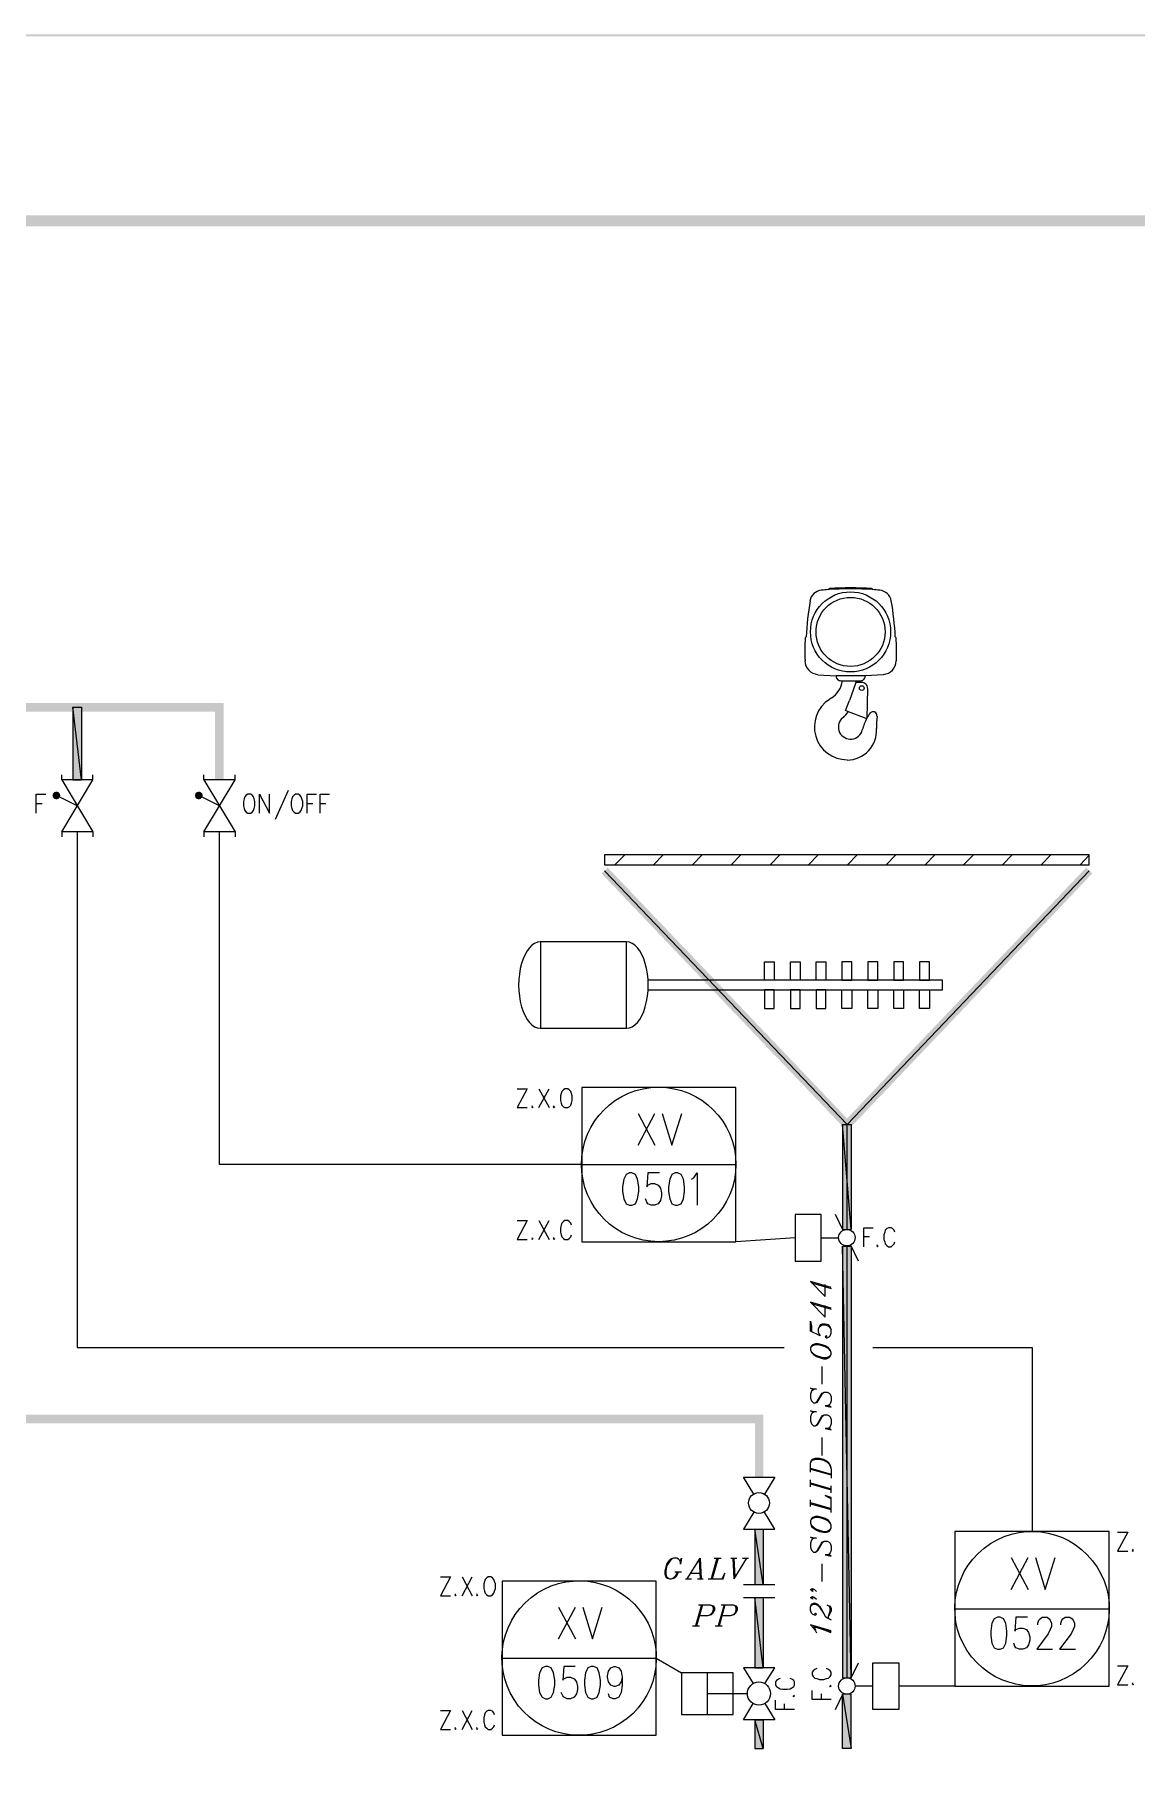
# Model space of a CAD drawing. Header units: inches. Extents: x 1 to 908, y 1 to 642.
# Drawn here: x 269.2 to 396.9, y 442.5 to 642.1 of the extents above; entities that cross this region are included whole.
import ezdxf

# ---------------------------------------------------------------- set-up
doc = ezdxf.new("R2010")
doc.units = ezdxf.units.IN
doc.header["$MEASUREMENT"] = 0
doc.layers.add('PDF_Geometry', color=7, linetype='Continuous')
doc.layers.add('PDF_Solid Fills', color=30, linetype='Continuous')

msp = doc.modelspace()

# ---------------------------------------------------------------- hatches: boundary and pattern name
at = {"layer": 'PDF_Solid Fills', "transparency": 33554559}
h = msp.add_hatch(color=7, dxfattribs=at)
h.paths.add_polyline_path([(0.77, 642.15), (0.96, 641.95), (908.12, 642.15)])
h.paths.add_polyline_path([(0.96, 641.95), (908.12, 642.15), (908.12, 641.95)])
h = msp.add_hatch(color=7, dxfattribs=at)
h.paths.add_polyline_path([(886.53, 21.48), (886.53, 22.77), (21.7, 21.48)])
h.paths.add_polyline_path([(886.53, 22.77), (21.7, 21.48), (23, 22.77)])
h.paths.add_polyline_path([(21.7, 21.48), (23, 22.77), (21.7, 621.21)])
h.paths.add_polyline_path([(23, 22.77), (21.7, 621.21), (23, 619.92)])
h.paths.add_polyline_path([(21.7, 621.21), (23, 619.92), (887.18, 621.21)])
h.paths.add_polyline_path([(23, 619.92), (887.18, 621.21), (885.89, 619.92)])
h.paths.add_polyline_path([(887.18, 621.21), (885.89, 619.92), (887.18, 22.12)])
h.paths.add_polyline_path([(885.89, 619.92), (887.18, 22.12), (885.89, 22.12)])
h = msp.add_hatch(color=4, dxfattribs=at)
h.paths.add_polyline_path([(258.23, 564.71), (258.23, 563.71), (291.17, 564.71)])
h.paths.add_polyline_path([(258.23, 563.71), (291.17, 564.71), (290.16, 563.71)])
h.paths.add_polyline_path([(291.17, 564.71), (290.16, 563.71), (291.17, 555.81)])
h.paths.add_polyline_path([(290.16, 563.71), (291.17, 555.81), (290.16, 555.81)])
h = msp.add_hatch(color=4, dxfattribs=at)
h.paths.add_polyline_path([(273.69, 555.81), (274.7, 555.81), (273.69, 564.23)])
h.paths.add_polyline_path([(274.7, 555.81), (273.69, 564.23), (274.7, 564.23)])
h = msp.add_hatch(color=7, dxfattribs=at)
h.paths.add_polyline_path([(271.78, 554.45), (271.56, 554.39), (271.78, 554)])
h.paths.add_polyline_path([(271.56, 554.39), (271.78, 554), (271.4, 554.23)])
h.paths.add_polyline_path([(271.78, 554), (271.4, 554.23), (271.33, 554)])
h = msp.add_hatch(color=7, dxfattribs=at)
h.paths.add_polyline_path([(271.33, 554), (271.4, 553.77), (271.78, 554)])
h.paths.add_polyline_path([(271.4, 553.77), (271.78, 554), (271.56, 553.61)])
h.paths.add_polyline_path([(271.78, 554), (271.56, 553.61), (271.78, 553.55)])
h = msp.add_hatch(color=7, dxfattribs=at)
h.paths.add_polyline_path([(272.24, 554), (272.17, 554.23), (271.78, 554)])
h.paths.add_polyline_path([(272.17, 554.23), (271.78, 554), (272.01, 554.39)])
h.paths.add_polyline_path([(271.78, 554), (272.01, 554.39), (271.78, 554.45)])
h = msp.add_hatch(color=7, dxfattribs=at)
h.paths.add_polyline_path([(271.78, 553.55), (272.01, 553.61), (271.78, 554)])
h.paths.add_polyline_path([(272.01, 553.61), (271.78, 554), (272.17, 553.77)])
h.paths.add_polyline_path([(271.78, 554), (272.17, 553.77), (272.24, 554)])
h = msp.add_hatch(color=7, dxfattribs=at)
h.paths.add_polyline_path([(288.29, 554.45), (288.06, 554.39), (288.29, 554)])
h.paths.add_polyline_path([(288.06, 554.39), (288.29, 554), (287.9, 554.23)])
h.paths.add_polyline_path([(288.29, 554), (287.9, 554.23), (287.83, 554)])
h = msp.add_hatch(color=7, dxfattribs=at)
h.paths.add_polyline_path([(287.83, 554), (287.9, 553.77), (288.29, 554)])
h.paths.add_polyline_path([(287.9, 553.77), (288.29, 554), (288.06, 553.61)])
h.paths.add_polyline_path([(288.29, 554), (288.06, 553.61), (288.29, 553.55)])
h = msp.add_hatch(color=7, dxfattribs=at)
h.paths.add_polyline_path([(288.74, 554), (288.68, 554.23), (288.29, 554)])
h.paths.add_polyline_path([(288.68, 554.23), (288.29, 554), (288.51, 554.39)])
h.paths.add_polyline_path([(288.29, 554), (288.51, 554.39), (288.29, 554.45)])
h = msp.add_hatch(color=7, dxfattribs=at)
h.paths.add_polyline_path([(288.29, 553.55), (288.51, 553.61), (288.29, 554)])
h.paths.add_polyline_path([(288.51, 553.61), (288.29, 554), (288.68, 553.77)])
h.paths.add_polyline_path([(288.29, 554), (288.68, 553.77), (288.74, 554)])
h = msp.add_hatch(color=256, dxfattribs=at)
h.paths.add_polyline_path([(391.81, 544.97), (391.1, 545.65), (363.4, 515.13)])
h.paths.add_polyline_path([(391.1, 545.65), (363.4, 515.13), (363.4, 516.59)])
h.paths.add_polyline_path([(363.4, 515.13), (363.4, 516.59), (334.95, 544.97)])
h.paths.add_polyline_path([(363.4, 516.59), (334.95, 544.97), (335.66, 545.65)])
h = msp.add_hatch(color=256, dxfattribs=at)
h.paths.add_polyline_path([(362.88, 503.74), (363.88, 503.74), (362.88, 515.88)])
h.paths.add_polyline_path([(363.88, 503.74), (362.88, 515.88), (363.88, 515.88)])
h = msp.add_hatch(color=256, dxfattribs=at)
h.paths.add_polyline_path([(362.88, 451.81), (363.88, 451.81), (362.88, 501.8)])
h.paths.add_polyline_path([(363.88, 451.81), (362.88, 501.8), (363.88, 501.8)])
h = msp.add_hatch(color=40, dxfattribs=at)
h.paths.add_polyline_path([(352.72, 475.04), (353.69, 475.04), (352.72, 481.29)])
h.paths.add_polyline_path([(353.69, 475.04), (352.72, 481.29), (353.69, 482.29)])
h.paths.add_polyline_path([(352.72, 481.29), (353.69, 482.29), (85.68, 481.29)])
h.paths.add_polyline_path([(353.69, 482.29), (85.68, 481.29), (85.68, 482.29)])
h = msp.add_hatch(color=40, dxfattribs=at)
h.paths.add_polyline_path([(352.72, 462.61), (353.69, 462.61), (352.72, 469.02)])
h.paths.add_polyline_path([(353.69, 462.61), (352.72, 469.02), (353.69, 469.02)])
h = msp.add_hatch(color=40, dxfattribs=at)
h.paths.add_polyline_path([(352.72, 452.97), (353.69, 452.97), (352.72, 461.12)])
h.paths.add_polyline_path([(353.69, 452.97), (352.72, 461.12), (353.69, 461.12)])
h = msp.add_hatch(color=256, dxfattribs=at)
h.paths.add_polyline_path([(363.88, 449.9), (362.88, 449.9), (363.88, 443.62)])
h.paths.add_polyline_path([(362.88, 449.9), (363.88, 443.62), (362.88, 443.62)])
h = msp.add_hatch(color=40, dxfattribs=at)
h.paths.add_polyline_path([(352.72, 443.62), (353.69, 443.62), (352.72, 446.95)])
h.paths.add_polyline_path([(353.69, 443.62), (352.72, 446.95), (353.69, 446.95)])

# ---------------------------------------------------------------- linework, layer by layer
at = {"layer": 'PDF_Geometry', "color": 4, "lineweight": 25}
for points in [[(361.23, 577.82), (361.29, 577.88)], [(366.41, 577.82), (366.34, 577.88)], [(358.64, 572.38), (358.54, 572.25)], [(368.99, 572.38), (369.09, 572.25)], [(360.03, 567.98), (362.13, 567.85)], [(367.6, 567.98), (365.53, 567.85), (362.13, 567.85), (362.13, 567.82)], [(362.68, 567.27), (364.98, 567.27)], [(364.72, 567.23), (364.72, 567.27)], [(365.53, 567.82), (365.53, 567.85)], [(364.37, 566.98), (363.69, 565)], [(364.37, 567.07), (364.37, 566.98)], [(365.11, 567.07), (364.37, 567.07)], [(365.76, 566.39), (365.69, 562.93)], [(365.6, 562.93), (363.56, 563.71), (363.23, 563.84), (363.69, 565)], [(365.6, 562.93), (365.69, 562.93)], [(365.69, 562.93), (365.69, 562.93), (365.69, 562.93)], [(274.18, 549.79), (274.18, 542.54), (274.18, 540.96), (274.18, 535.39), (274.18, 529.86), (274.18, 528.24), (274.18, 522.71), (274.18, 517.14), (274.18, 515.56), (274.18, 509.99), (274.18, 504.46), (274.18, 502.87), (274.18, 497.3), (274.18, 490.06), (279.84, 490.06), (281.43, 490.06), (286.96, 490.06), (292.53, 490.06), (294.11, 490.06), (299.68, 490.06), (305.21, 490.06), (306.8, 490.06), (312.36, 490.06), (317.93, 490.06), (319.52, 490.06), (325.08, 490.06), (330.62, 490.06), (332.2, 490.06), (337.77, 490.06), (343.33, 490.06), (344.92, 490.06), (350.48, 490.06), (356.12, 490.06)], [(332.65, 511.25), (327.93, 511.25), (326.34, 511.25), (320.78, 511.25), (315.24, 511.25), (313.66, 511.25), (308.09, 511.25), (302.53, 511.25), (300.94, 511.25), (295.37, 511.25), (290.68, 511.25), (290.68, 514.26), (290.68, 515.85), (290.68, 521.38), (290.68, 526.95), (290.68, 528.53), (290.68, 534.1), (290.68, 539.63), (290.68, 541.25), (290.68, 546.78), (290.68, 549.79)], [(327.86, 527.04), (337.86, 527.04), (337.86, 537.04), (327.86, 537.04), (327.86, 527.04)], [(353.82, 534.74), (354.95, 534.74), (354.95, 532.61), (353.82, 532.61), (353.82, 534.74)], [(356.83, 534.74), (357.96, 534.74), (357.96, 532.61), (356.83, 532.61), (356.83, 534.74)], [(359.8, 534.74), (360.94, 534.74), (360.94, 532.61), (359.8, 532.61), (359.8, 534.74)], [(363.95, 534.74), (362.81, 534.74), (362.81, 532.61), (363.95, 532.61), (363.95, 534.74)], [(366.96, 534.74), (365.82, 534.74), (365.82, 532.61), (366.96, 532.61), (366.96, 534.74)], [(369.93, 534.74), (368.8, 534.74), (368.8, 532.61), (369.93, 532.61), (369.93, 534.74)], [(372.94, 534.74), (371.81, 534.74), (371.81, 532.61), (372.94, 532.61), (372.94, 534.74)], [(340.32, 531.48), (374.46, 531.48), (374.46, 532.61), (340.32, 532.61)], [(353.82, 529.34), (354.95, 529.34), (354.95, 531.48), (353.82, 531.48), (353.82, 529.34)], [(356.83, 529.34), (357.96, 529.34), (357.96, 531.48), (356.83, 531.48), (356.83, 529.34)], [(359.8, 529.34), (360.94, 529.34), (360.94, 531.48), (359.8, 531.48), (359.8, 529.34)], [(363.95, 529.34), (362.81, 529.34), (362.81, 531.48), (363.95, 531.48), (363.95, 529.34)], [(366.96, 529.34), (365.82, 529.34), (365.82, 531.48), (366.96, 531.48), (366.96, 529.34)], [(369.93, 529.34), (368.8, 529.34), (368.8, 531.48), (369.93, 531.48), (369.93, 529.34)], [(372.94, 529.34), (371.81, 529.34), (371.81, 531.48), (372.94, 531.48), (372.94, 529.34)], [(366.37, 490.06), (372.04, 490.06), (373.62, 490.06), (379.19, 490.06), (384.85, 490.06), (384.85, 482.97), (384.85, 481.35), (384.85, 475.82), (384.85, 468.73)]]:
    msp.add_lwpolyline(points, dxfattribs=at)
at = {"layer": 'PDF_Geometry', "color": 4, "lineweight": -3}
for points in [[(273.69, 555.81), (274.7, 555.81), (273.69, 564.23), (273.69, 555.81)], [(274.7, 555.81), (273.69, 564.23), (274.7, 564.23), (274.7, 555.81)]]:
    msp.add_lwpolyline(points, dxfattribs=at)
at = {"layer": 'PDF_Geometry', "lineweight": 25}
for points in [[(272.4, 555.81), (272.4, 556.39)], [(275.99, 549.79), (272.4, 549.79), (275.99, 555.81), (272.4, 555.81), (275.99, 549.79)], [(275.99, 555.81), (275.99, 556.39)], [(288.87, 555.81), (288.87, 556.39)], [(292.49, 549.79), (288.87, 549.79), (292.49, 555.81), (288.87, 555.81), (292.49, 549.79)], [(292.49, 555.81), (292.49, 556.39)], [(269.45, 551.96), (269.45, 554.16), (270.55, 554.16)], [(274.18, 552.8), (271.78, 554)], [(290.68, 552.8), (288.29, 554)], [(293.95, 554.16), (293.79, 554.03), (293.63, 553.84), (293.53, 553.61), (293.47, 553.32), (293.47, 552.8), (293.53, 552.48), (293.63, 552.25), (293.79, 552.06), (293.95, 551.96), (294.31, 551.96), (294.47, 552.06), (294.63, 552.25), (294.7, 552.48), (294.79, 552.8), (294.79, 553.32), (294.7, 553.61), (294.63, 553.84), (294.47, 554.03), (294.31, 554.16), (293.95, 554.16)], [(295.31, 551.96), (295.31, 554.16), (296.48, 551.96), (296.48, 554.16)], [(298.64, 554.58), (297.15, 551.22)], [(299.48, 554.16), (299.32, 554.03), (299.16, 553.84), (299.06, 553.61), (299, 553.32), (299, 552.8), (299.06, 552.48), (299.16, 552.25), (299.32, 552.06), (299.48, 551.96), (299.81, 551.96), (300, 552.06), (300.16, 552.25), (300.23, 552.48), (300.33, 552.8), (300.33, 553.32), (300.23, 553.61), (300.16, 553.84), (300, 554.03), (299.81, 554.16), (299.48, 554.16)], [(300.84, 551.96), (300.84, 554.16), (301.91, 554.16)], [(302.33, 551.96), (302.33, 554.16), (303.43, 554.16)], [(269.45, 553.09), (270.13, 553.09)], [(300.84, 553.09), (301.49, 553.09)], [(302.33, 553.09), (303.01, 553.09)], [(272.4, 549.79), (272.4, 549.21)], [(275.99, 549.79), (275.99, 549.21)], [(288.87, 549.79), (288.87, 549.21)], [(292.49, 549.79), (292.49, 549.21)], [(335.31, 547.11), (335.31, 545.97), (391.45, 545.97), (391.45, 547.11), (335.31, 547.11)], [(336.5, 545.97), (337.64, 547.11)], [(340.97, 545.97), (342.1, 547.11)], [(345.47, 545.97), (346.6, 547.11)], [(349.97, 545.97), (351.1, 547.11)], [(354.47, 545.97), (355.6, 547.11)], [(358.93, 545.97), (360.06, 547.11)], [(363.43, 545.97), (364.56, 547.11)], [(367.93, 545.97), (369.06, 547.11)], [(372.43, 545.97), (373.56, 547.11)], [(376.89, 545.97), (378.06, 547.11)], [(381.39, 545.97), (382.52, 547.11)], [(385.89, 545.97), (387.02, 547.11)], [(390.39, 545.97), (391.45, 547.07)], [(325.18, 520.02), (326.34, 520.02), (325.18, 517.85), (326.34, 517.85)], [(327.7, 517.85), (328.87, 520.02)], [(327.7, 520.02), (328.87, 517.85)], [(330.71, 520.02), (330.55, 519.92), (330.36, 519.73), (330.29, 519.5), (330.19, 519.21), (330.19, 518.66), (330.29, 518.37), (330.36, 518.14), (330.55, 517.95), (330.71, 517.85), (331.04, 517.85), (331.2, 517.95), (331.39, 518.14), (331.46, 518.37), (331.55, 518.66), (331.55, 519.21), (331.46, 519.5), (331.39, 519.73), (331.2, 519.92), (331.04, 520.02), (330.71, 520.02)], [(326.93, 518.05), (326.86, 517.95), (326.93, 517.85), (327.02, 517.95)], [(329.45, 518.05), (329.35, 517.95), (329.45, 517.85), (329.55, 517.95)], [(339.19, 513.48), (341.13, 517.17)], [(339.19, 517.17), (341.13, 513.48)], [(341.97, 517.17), (343.11, 513.48), (344.24, 517.17)], [(338.19, 510.28), (337.8, 510.09), (337.54, 509.57), (337.38, 508.69), (337.38, 508.14), (337.54, 507.27), (337.8, 506.72), (338.19, 506.56), (338.45, 506.56), (338.87, 506.72), (339.13, 507.27), (339.26, 508.14), (339.26, 508.69), (339.13, 509.57), (338.87, 510.09), (338.45, 510.28), (338.19, 510.28)], [(341.65, 510.28), (340.32, 510.28), (340.19, 508.69), (340.32, 508.86), (340.71, 509.05), (341.1, 509.05), (341.52, 508.86), (341.78, 508.5), (341.91, 507.98), (341.91, 507.63), (341.78, 507.08), (341.52, 506.72), (341.1, 506.56), (340.71, 506.56), (340.32, 506.72), (340.19, 506.91), (340.03, 507.27)], [(343.49, 510.28), (343.11, 510.09), (342.85, 509.57), (342.72, 508.69), (342.72, 508.14), (342.85, 507.27), (343.11, 506.72), (343.49, 506.56), (343.75, 506.56), (344.17, 506.72), (344.43, 507.27), (344.56, 508.14), (344.56, 508.69), (344.43, 509.57), (344.17, 510.09), (343.75, 510.28), (343.49, 510.28)], [(345.37, 509.57), (345.63, 509.73), (346.02, 510.28), (346.02, 506.56)], [(360.39, 500.05), (360.39, 505.46), (357.38, 505.46), (357.38, 500.05), (360.39, 500.05)], [(362.94, 503.61), (362.04, 505.46)], [(325.18, 504.78), (326.34, 504.78), (325.18, 502.58), (326.34, 502.58)], [(327.7, 502.58), (328.87, 504.78)], [(327.7, 504.78), (328.87, 502.58)], [(331.46, 504.23), (331.39, 504.46), (331.2, 504.65), (331.04, 504.78), (330.71, 504.78), (330.55, 504.65), (330.36, 504.46), (330.29, 504.23), (330.19, 503.94), (330.19, 503.42), (330.29, 503.1), (330.36, 502.87), (330.55, 502.68), (330.71, 502.58), (331.04, 502.58), (331.2, 502.68), (331.39, 502.87), (331.46, 503.1)], [(365.34, 501.74), (365.34, 503.94), (366.41, 503.94)], [(368.93, 503.42), (368.87, 503.65), (368.67, 503.84), (368.51, 503.94), (368.19, 503.94), (368.02, 503.84), (367.83, 503.65), (367.77, 503.42), (367.67, 503.13), (367.67, 502.58), (367.77, 502.29), (367.83, 502.06), (368.02, 501.87), (368.19, 501.74), (368.51, 501.74), (368.67, 501.87), (368.87, 502.06), (368.93, 502.29)], [(326.93, 502.77), (326.86, 502.68), (326.93, 502.58), (327.02, 502.68)], [(329.45, 502.77), (329.35, 502.68), (329.45, 502.58), (329.55, 502.68)], [(360.39, 502.77), (362.43, 502.77)], [(364.72, 500.05), (363.82, 501.9)], [(365.34, 502.9), (365.99, 502.9)], [(366.92, 501.96), (366.83, 501.87), (366.92, 501.74), (367.02, 501.87)], [(361.55, 497.01), (359.16, 497.69), (360.87, 495.98), (360.87, 497.34)], [(359.29, 497.56), (361.55, 496.88)], [(361.55, 494.62), (359.16, 495.3), (360.87, 493.58), (360.87, 494.94)], [(359.29, 495.17), (361.55, 494.49)], [(361.1, 491.28), (361, 491.41), (360.87, 491.28), (361, 491.19), (361.1, 491.19), (361.33, 491.28), (361.45, 491.41), (361.55, 491.74), (361.55, 492.09), (361.45, 492.45), (361.23, 492.68), (360.87, 492.77), (360.52, 492.77), (360.29, 492.68), (360.19, 492.55), (360.06, 492.19), (360.06, 491.87), (360.19, 491.51), (360.29, 491.41), (359.16, 491.96), (359.16, 493.13), (359.29, 492.55), (359.29, 491.96)], [(360.06, 492.19), (360.19, 492.45), (360.29, 492.55), (360.52, 492.68), (360.87, 492.68), (361.23, 492.55), (361.45, 492.32), (361.55, 492.09)], [(359.16, 489.8), (359.29, 489.47), (359.51, 489.25), (359.84, 489.02), (360.19, 488.89), (360.65, 488.76), (361, 488.76), (361.33, 488.89), (361.45, 489.02), (361.55, 489.25), (361.55, 489.47), (361.45, 489.8), (361.23, 490.02), (360.87, 490.25), (360.52, 490.38), (360.06, 490.48), (359.74, 490.48), (359.38, 490.38), (359.29, 490.25), (359.16, 490.02), (359.16, 489.8), (359.29, 489.57), (359.51, 489.34), (359.84, 489.12), (360.19, 489.02), (360.65, 488.89), (361, 488.89), (361.33, 489.02), (361.55, 489.25)], [(361.55, 489.47), (361.45, 489.7), (361.23, 489.93), (360.87, 490.15), (360.52, 490.25), (360.06, 490.38), (359.74, 490.38), (359.38, 490.25), (359.16, 490.02)], [(360.52, 485.82), (360.52, 487.85)], [(359.38, 485.1), (359.38, 485.23), (359.16, 485.36), (359.84, 485.23), (359.61, 485.23), (359.38, 485.1), (359.29, 485.01), (359.16, 484.65), (359.16, 484.2), (359.29, 483.87), (359.51, 483.65), (359.74, 483.65), (359.97, 483.74), (360.06, 483.87), (360.52, 484.65), (360.74, 484.88)], [(359.74, 483.65), (359.97, 483.87), (360.42, 484.65), (360.52, 484.78), (360.74, 484.88), (361.1, 484.88), (361.33, 484.78), (361.45, 484.65), (361.55, 484.33), (361.55, 483.87), (361.45, 483.52), (361.33, 483.42), (361.1, 483.29), (360.87, 483.29), (361.55, 483.16), (361.33, 483.29), (361.33, 483.42)], [(359.38, 482.48), (359.38, 482.61), (359.16, 482.71), (359.84, 482.61), (359.61, 482.61), (359.38, 482.48), (359.29, 482.39), (359.16, 482.03), (359.16, 481.58), (359.29, 481.22), (359.51, 480.99), (359.74, 480.99), (359.97, 481.12), (360.06, 481.22), (360.52, 482.03), (360.74, 482.26)], [(359.74, 480.99), (359.97, 481.22), (360.42, 482.03), (360.52, 482.16), (360.74, 482.26), (361.1, 482.26), (361.33, 482.16), (361.45, 482.03), (361.55, 481.71), (361.55, 481.22), (361.45, 480.9), (361.33, 480.77), (361.1, 480.67), (360.87, 480.67), (361.55, 480.54), (361.33, 480.67), (361.33, 480.77)], [(360.52, 477.56), (360.52, 479.64)], [(359.16, 475.62), (359.16, 476.66), (359.29, 477.01), (359.38, 477.11), (359.74, 477.24), (360.19, 477.24), (360.65, 477.11), (361.1, 476.88), (361.33, 476.66), (361.45, 476.43), (361.55, 475.98), (361.55, 474.94)], [(359.16, 476.66), (359.29, 476.88), (359.38, 477.01), (359.74, 477.11), (360.19, 477.11), (360.65, 477.01), (361.1, 476.79), (361.33, 476.56), (361.45, 476.33), (361.55, 475.98)], [(359.16, 476.08), (361.55, 475.4)], [(359.16, 475.98), (361.55, 475.3)], [(352.59, 473.07), (351.39, 475.04), (355.02, 475.04), (353.82, 473.07)], [(359.16, 473.91), (359.16, 474.72)], [(359.16, 474.39), (361.55, 473.68)], [(359.16, 474.26), (361.55, 473.58)], [(361.55, 473.23), (361.55, 474.04)], [(359.16, 471.64), (359.16, 472.42)], [(359.16, 472.1), (361.55, 471.42)], [(359.16, 471.97), (361.55, 471.29)], [(361.55, 470.96), (361.55, 472.68), (360.87, 472.9), (361.55, 472.55)], [(352.59, 470.99), (351.39, 469.02), (355.02, 469.02), (353.82, 470.99)], [(359.16, 469.7), (359.29, 469.34), (359.51, 469.12), (359.84, 468.89), (360.19, 468.76), (360.65, 468.66), (361, 468.66), (361.33, 468.76), (361.45, 468.89), (361.55, 469.12), (361.55, 469.47), (361.45, 469.8), (361.23, 470.02), (360.87, 470.25), (360.52, 470.38), (360.06, 470.48), (359.74, 470.48), (359.38, 470.38), (359.29, 470.25), (359.16, 470.02), (359.16, 469.7), (359.29, 469.47), (359.51, 469.25), (359.84, 469.02), (360.19, 468.89), (360.65, 468.76), (361, 468.76), (361.33, 468.89), (361.55, 469.12)], [(361.55, 469.47), (361.45, 469.7), (361.23, 469.93), (360.87, 470.15), (360.52, 470.25), (360.06, 470.38), (359.74, 470.38), (359.38, 470.25), (359.16, 470.02)], [(359.38, 467.86), (359.38, 467.99), (359.16, 468.08), (359.84, 467.99), (359.61, 467.99), (359.38, 467.86), (359.29, 467.76), (359.16, 467.4), (359.16, 466.95), (359.29, 466.59), (359.51, 466.37), (359.74, 466.37), (359.97, 466.5), (360.06, 466.59), (360.52, 467.4), (360.74, 467.63)], [(359.74, 466.37), (359.97, 466.59), (360.42, 467.4), (360.52, 467.53), (360.74, 467.63), (361.1, 467.63), (361.33, 467.53), (361.45, 467.4), (361.55, 467.05), (361.55, 466.59), (361.45, 466.27), (361.33, 466.14), (361.1, 466.04), (360.87, 466.04), (361.55, 465.91), (361.33, 466.04), (361.33, 466.14)], [(394.75, 468.66), (395.92, 468.66), (394.75, 466.46), (395.92, 466.46)], [(343.98, 465.43), (344.11, 465.43), (344.21, 465.66), (344.11, 464.98), (344.11, 465.2), (343.98, 465.43), (343.88, 465.56), (343.66, 465.66), (343.3, 465.66), (342.94, 465.56), (342.72, 465.33), (342.49, 464.98), (342.39, 464.65), (342.27, 464.17), (342.27, 463.84), (342.39, 463.49), (342.49, 463.39), (342.85, 463.26), (343.07, 463.26), (343.43, 463.39), (343.66, 463.62), (343.88, 464.07)], [(343.3, 465.66), (343.07, 465.56), (342.85, 465.33), (342.62, 464.98), (342.49, 464.65), (342.39, 464.17), (342.39, 463.84), (342.49, 463.49), (342.62, 463.39), (342.85, 463.26)], [(344.89, 463.26), (346.37, 465.66), (346.5, 463.26)], [(346.28, 465.43), (346.37, 463.26)], [(348.32, 465.66), (347.64, 463.26)], [(348.45, 465.66), (347.77, 463.26)], [(347.99, 465.66), (348.8, 465.66)], [(349.93, 465.66), (350.61, 465.66)], [(350.16, 465.66), (350.26, 463.26)], [(350.26, 465.66), (350.39, 463.49)], [(351.75, 465.66), (350.26, 463.26)], [(351.29, 465.66), (351.97, 465.66)], [(382.42, 462.03), (384.4, 465.72)], [(382.42, 465.72), (384.4, 462.03)], [(385.24, 465.72), (386.37, 462.03), (387.51, 465.72)], [(396.53, 466.69), (396.44, 466.56), (396.53, 466.46), (396.6, 466.56)], [(316.28, 463.49), (317.44, 463.49), (316.28, 461.29), (317.44, 461.29)], [(318.8, 461.29), (319.97, 463.49)], [(318.8, 463.49), (319.97, 461.29)], [(321.81, 463.49), (321.65, 463.39), (321.46, 463.2), (321.39, 462.97), (321.3, 462.68), (321.3, 462.13), (321.39, 461.84), (321.46, 461.61), (321.65, 461.42), (321.81, 461.29), (322.14, 461.29), (322.3, 461.42), (322.46, 461.61), (322.56, 461.84), (322.65, 462.13), (322.65, 462.68), (322.56, 462.97), (322.46, 463.2), (322.3, 463.39), (322.14, 463.49), (321.81, 463.49)], [(343.07, 463.26), (343.3, 463.39), (343.53, 463.62), (343.75, 464.07)], [(343.43, 464.07), (344.21, 464.07)], [(345.37, 463.94), (346.37, 463.94)], [(347.31, 463.26), (349.03, 463.26), (349.25, 463.94), (348.9, 463.26)], [(360.52, 462.94), (360.52, 465.01)], [(318.03, 461.51), (317.96, 461.42), (318.03, 461.29), (318.12, 461.42)], [(320.55, 461.51), (320.45, 461.42), (320.55, 461.29), (320.62, 461.42)], [(344.66, 463.26), (345.37, 463.26)], [(346.05, 463.26), (346.73, 463.26)], [(351.39, 462.61), (355.02, 462.61)], [(359.38, 462.16), (359.38, 461.8), (359.16, 462.03), (359.38, 462.16), (359.61, 462.03), (359.84, 461.8)], [(329.97, 456.3), (331.94, 459.99)], [(329.97, 459.99), (331.94, 456.3)], [(332.78, 459.99), (333.92, 456.3), (335.02, 459.99)], [(346.54, 460.25), (345.82, 457.82)], [(346.63, 460.25), (345.95, 457.82)], [(346.18, 460.25), (347.54, 460.25), (347.9, 460.12), (348.03, 459.9), (348.03, 459.67), (347.9, 459.31), (347.67, 459.09), (347.22, 458.99), (346.31, 458.99)], [(347.54, 460.25), (347.77, 460.12), (347.9, 459.9), (347.9, 459.67), (347.77, 459.31), (347.54, 459.09), (347.22, 458.99)], [(349.16, 460.25), (348.48, 457.82)], [(349.25, 460.25), (348.58, 457.82)], [(348.8, 460.25), (350.19, 460.25), (350.52, 460.12), (350.65, 459.9), (350.65, 459.67), (350.52, 459.31), (350.29, 459.09), (349.84, 458.99), (348.93, 458.99)], [(350.19, 460.25), (350.42, 460.12), (350.52, 459.9), (350.52, 459.67), (350.42, 459.31), (350.19, 459.09), (349.84, 458.99)], [(351.39, 461.12), (355.02, 461.12)], [(359.38, 461.22), (359.38, 460.9), (359.16, 461.12), (359.38, 461.22), (359.61, 461.12), (359.84, 460.9)], [(359.61, 459.18), (359.74, 459.28), (359.84, 459.18), (359.74, 459.05), (359.61, 459.05), (359.38, 459.18), (359.29, 459.28), (359.16, 459.64), (359.16, 459.99), (359.29, 460.32), (359.51, 460.45), (359.74, 460.45), (359.97, 460.32), (360.19, 460.09), (360.42, 459.73), (360.65, 459.28), (360.87, 458.96), (361.1, 458.73), (361.55, 458.5)], [(359.16, 459.99), (359.29, 460.22), (359.51, 460.32), (359.74, 460.32), (359.97, 460.22), (360.19, 459.99), (360.65, 459.28)], [(361.33, 458.6), (361.23, 458.73), (361.23, 458.96), (361.45, 459.51), (361.45, 459.86), (361.33, 460.09), (361.1, 460.22), (361.45, 460.09), (361.55, 459.86), (361.55, 459.51), (361.23, 458.96)], [(345.5, 457.82), (346.31, 457.82)], [(348.12, 457.82), (348.93, 457.82)], [(361.55, 457.02), (359.16, 457.92)], [(361.55, 457.24), (359.16, 457.92), (359.51, 457.57), (359.74, 457.24), (359.84, 457.02)], [(359.51, 457.79), (359.74, 457.34)], [(359.61, 457.69), (361.55, 457.11)], [(380.84, 458.83), (380.45, 458.63), (380.19, 458.12), (380.06, 457.21), (380.06, 456.69), (380.19, 455.82), (380.45, 455.27), (380.84, 455.11), (381.13, 455.11), (381.52, 455.27), (381.78, 455.82), (381.91, 456.69), (381.91, 457.21), (381.78, 458.12), (381.52, 458.63), (381.13, 458.83), (380.84, 458.83)], [(384.3, 458.83), (382.97, 458.83), (382.85, 457.21), (382.97, 457.4), (383.36, 457.57), (383.78, 457.57), (384.17, 457.4), (384.43, 457.05), (384.56, 456.53), (384.56, 456.17), (384.43, 455.62), (384.17, 455.27), (383.78, 455.11), (383.36, 455.11), (382.97, 455.27), (382.85, 455.46), (382.72, 455.82)], [(385.5, 457.92), (385.5, 458.12), (385.63, 458.47), (385.76, 458.63), (386.02, 458.83), (386.57, 458.83), (386.83, 458.63), (386.95, 458.47), (387.08, 458.12), (387.08, 457.76), (386.95, 457.4), (386.7, 456.89), (385.37, 455.11), (387.21, 455.11)], [(388.15, 457.92), (388.15, 458.12), (388.28, 458.47), (388.41, 458.63), (388.67, 458.83), (389.22, 458.83), (389.48, 458.63), (389.61, 458.47), (389.74, 458.12), (389.74, 457.76), (389.61, 457.4), (389.35, 456.89), (388.02, 455.11), (389.87, 455.11)], [(363.82, 451.71), (364.72, 453.55)], [(366.37, 448.15), (366.37, 453.55), (369.38, 453.55), (369.38, 448.15), (366.37, 448.15)], [(328.45, 453.1), (328.06, 452.94), (327.77, 452.39), (327.64, 451.51), (327.64, 450.96), (327.77, 450.09), (328.06, 449.57), (328.45, 449.38), (328.71, 449.38), (329.13, 449.57), (329.39, 450.09), (329.52, 450.96), (329.52, 451.51), (329.39, 452.39), (329.13, 452.94), (328.71, 453.1), (328.45, 453.1)], [(331.91, 453.1), (330.58, 453.1), (330.45, 451.51), (330.58, 451.68), (330.97, 451.87), (331.36, 451.87), (331.78, 451.68), (332.04, 451.32), (332.17, 450.8), (332.17, 450.45), (332.04, 449.93), (331.78, 449.57), (331.36, 449.38), (330.97, 449.38), (330.58, 449.57), (330.45, 449.73), (330.29, 450.09)], [(333.75, 453.1), (333.37, 452.94), (333.11, 452.39), (332.98, 451.51), (332.98, 450.96), (333.11, 450.09), (333.37, 449.57), (333.75, 449.38), (334.01, 449.38), (334.43, 449.57), (334.69, 450.09), (334.82, 450.96), (334.82, 451.51), (334.69, 452.39), (334.43, 452.94), (334.01, 453.1), (333.75, 453.1)], [(337.35, 451.87), (337.22, 451.32), (336.96, 450.96), (336.54, 450.8), (336.41, 450.8), (336.02, 450.96), (335.76, 451.32), (335.63, 451.87), (335.63, 452.03), (335.76, 452.58), (336.02, 452.94), (336.41, 453.1), (336.54, 453.1), (336.96, 452.94), (337.22, 452.58), (337.35, 451.87), (337.35, 450.96), (337.22, 450.09), (336.96, 449.57), (336.54, 449.38), (336.28, 449.38), (335.89, 449.57), (335.76, 449.93)], [(350.19, 447.57), (350.19, 452.36), (344.21, 452.36), (344.21, 447.57), (350.19, 447.57)], [(347.22, 447.57), (347.22, 452.36)], [(353.88, 451.13), (355.02, 452.97), (351.39, 452.97), (352.52, 451.13)], [(355.63, 451.74), (355.44, 451.64), (355.21, 451.48), (355.11, 451.32), (355.11, 450.96), (355.21, 450.8), (355.44, 450.64), (355.63, 450.54), (355.95, 450.48), (356.47, 450.48), (356.79, 450.54), (356.99, 450.64), (357.22, 450.8), (357.31, 450.96), (357.31, 451.32), (357.22, 451.48), (356.99, 451.64), (356.79, 451.74)], [(359.9, 452.87), (359.68, 452.78), (359.48, 452.61), (359.35, 452.45), (359.35, 452.13), (359.48, 451.97), (359.68, 451.77), (359.9, 451.71), (360.19, 451.61), (360.71, 451.61), (361.03, 451.71), (361.26, 451.77), (361.45, 451.97), (361.55, 452.13), (361.55, 452.45), (361.45, 452.61), (361.26, 452.78), (361.03, 452.87)], [(394.75, 453.2), (395.92, 453.2), (394.75, 451), (395.92, 451)], [(351.88, 449.96), (347.22, 449.96)], [(357.12, 449.7), (357.22, 449.64), (357.31, 449.7), (357.22, 449.8)], [(361.55, 449.28), (359.35, 449.28), (359.35, 450.35)], [(360.42, 449.28), (360.42, 449.93)], [(361.36, 450.87), (361.45, 450.77), (361.55, 450.87), (361.45, 450.93)], [(362.04, 448.15), (362.94, 449.99)], [(366.37, 450.83), (364.33, 450.83)], [(396.53, 451.19), (396.44, 451.09), (396.53, 451), (396.6, 451.09)], [(316.28, 448.02), (317.44, 448.02), (316.28, 445.82), (317.44, 445.82)], [(318.8, 445.82), (319.97, 448.02)], [(318.8, 448.02), (319.97, 445.82)], [(322.56, 447.5), (322.46, 447.73), (322.3, 447.92), (322.14, 448.02), (321.81, 448.02), (321.65, 447.92), (321.46, 447.73), (321.39, 447.5), (321.3, 447.18), (321.3, 446.66), (321.39, 446.37), (321.46, 446.14), (321.65, 445.95), (321.81, 445.82), (322.14, 445.82), (322.3, 445.95), (322.46, 446.14), (322.56, 446.37)], [(355.02, 446.95), (351.39, 446.95), (352.52, 448.83)], [(353.88, 448.83), (355.02, 446.95)], [(357.31, 448.12), (355.11, 448.12), (355.11, 449.22)], [(356.15, 448.12), (356.15, 448.8)], [(318.03, 446.04), (317.96, 445.95), (318.03, 445.82), (318.12, 445.95)], [(320.55, 446.04), (320.45, 445.95), (320.55, 445.82), (320.62, 445.95)]]:
    msp.add_lwpolyline(points, dxfattribs=at)
at = {"layer": 'PDF_Geometry', "color": 30, "lineweight": 25}
for points in [[(335.31, 545.29), (363.4, 515.88), (391.45, 545.29)], [(363.4, 503.74), (363.4, 515.88)], [(363.4, 451.81), (363.4, 501.8)]]:
    msp.add_lwpolyline(points, dxfattribs=at)
at = {"layer": 'PDF_Geometry', "color": 1, "lineweight": 25}
for points in [[(332.65, 520.18), (332.65, 502.29), (350.52, 502.29), (350.52, 520.18), (332.65, 520.18)], [(332.65, 511.25), (350.52, 511.25)], [(357.38, 502.77), (350.52, 502.29)], [(375.89, 468.73), (375.89, 450.83), (393.78, 450.83), (393.78, 468.73), (375.89, 468.73)], [(323.43, 463), (323.43, 445.14), (341.29, 445.14), (341.29, 463), (323.43, 463)], [(375.89, 459.8), (393.78, 459.8)], [(323.43, 454.07), (341.29, 454.07)], [(341.29, 454.07), (344.21, 452.36)], [(375.89, 450.83), (369.38, 450.83)]]:
    msp.add_lwpolyline(points, dxfattribs=at)
at = {"layer": 'PDF_Geometry', "color": 30, "lineweight": -3}
for points in [[(362.88, 503.74), (363.88, 503.74), (362.88, 515.88), (362.88, 503.74)], [(363.88, 503.74), (362.88, 515.88), (363.88, 515.88), (363.88, 503.74)], [(362.88, 451.81), (363.88, 451.81), (362.88, 501.8), (362.88, 451.81)], [(363.88, 451.81), (362.88, 501.8), (363.88, 501.8), (363.88, 451.81)], [(363.88, 449.9), (362.88, 449.9), (363.88, 443.62), (363.88, 449.9)], [(362.88, 449.9), (363.88, 443.62), (362.88, 443.62), (362.88, 449.9)]]:
    msp.add_lwpolyline(points, dxfattribs=at)
at = {"layer": 'PDF_Geometry', "color": 40, "lineweight": -3}
for points in [[(352.72, 462.61), (353.69, 462.61), (352.72, 469.02), (352.72, 462.61)], [(353.69, 462.61), (352.72, 469.02), (353.69, 469.02), (353.69, 462.61)], [(352.72, 452.97), (353.69, 452.97), (352.72, 461.12), (352.72, 452.97)], [(353.69, 452.97), (352.72, 461.12), (353.69, 461.12), (353.69, 452.97)], [(352.72, 443.62), (353.69, 443.62), (352.72, 446.95), (352.72, 443.62)], [(353.69, 443.62), (352.72, 446.95), (353.69, 446.95), (353.69, 443.62)]]:
    msp.add_lwpolyline(points, dxfattribs=at)
at = {"layer": 'PDF_Geometry', "color": 4, "lineweight": 25}
for centre, radius in [((363.8, 572.95), 4.64), ((363.8, 572.95), 4), ((365.1, 566.44), 0.275)]:
    msp.add_circle(centre, radius, dxfattribs=at)
at = {"layer": 'PDF_Geometry', "color": 1, "lineweight": 25}
msp.add_circle((341.57, 511.27), 8.95, dxfattribs=at)
at = {"layer": 'PDF_Geometry', "lineweight": 25}
for centre, radius in [((363.38, 502.79), 0.955), ((353.19, 472.05), 1.21), ((353.19, 449.98), 1.34), ((363.38, 450.85), 0.955)]:
    msp.add_circle(centre, radius, dxfattribs=at)
at = {"layer": 'PDF_Geometry', "color": 4, "lineweight": 25}
for centre, radius, start, end in [((360.56, 576.28), 1.5, 95.526, 170.2765), ((363.81, 542.81), 35.13, 94.2604, 95.5298), ((363.8, 542.95), 34.99, 85.7365, 94.2635), ((361.37, 577.8), 0.146, 93.959, 134.9832), ((363.8, 542.94), 35.11, 86.0242, 93.9758), ((366.23, 577.8), 0.146, 45.0168, 86.041), ((363.79, 542.81), 35.13, 84.4702, 85.7396), ((367.04, 576.28), 1.5, 9.7235, 84.474), ((393.61, 570.62), 35, 170.2724, 177.1046), ((334.03, 570.62), 35, 2.8946, 9.7282), ((393.6, 570.62), 35.09, 177.2857, 181.6646), ((334.04, 570.62), 35.09, 358.3354, 2.7143), ((360.14, 569.65), 1.63, 181.66, 264.8786), ((367.46, 569.65), 1.63, 275.1214, 358.34), ((359.92, 567.77), 2.99, 303.3107, 350.8913), ((362.67, 567.83), 0.534, 179.9897, 270.0103), ((358.83, 567.25), 5.89, 358.4093, 359.9999), ((364.97, 567.83), 0.534, 269.9897, 0.0103), ((363.41, 561.94), 3.8, 119.1732, 122.8218), ((365.1, 566.44), 0.663, 358.9547, 90.0003), ((363.41, 561.94), 3.8, 122.8195, 270.0021), ((358.82, 567.25), 5.91, 314.1734, 323.3565), ((370.89, 560.13), 5.91, 144.5299, 151.5113), ((366.42, 563.27), 0.437, 349.6955, 144.4921), ((372.7, 562.14), 5.91, 169.6718, 183.7678), ((363.8, 561.94), 1.41, 137.0976, 345.6288), ((363.79, 561.95), 1.4, 129.3912, 137.118), ((363.41, 561.52), 3.41, 269.9991, 3.7801), ((370.89, 560.13), 5.91, 151.5235, 165.6287)]:
    msp.add_arc(centre, radius, start, end, dxfattribs=at)
for centre, ratio, start_param, end_param in [((327.85, 532.04), 0.501341, 6.282562, 9.425401), ((337.85, 532.04), 0.501332, 3.140949, 6.283829)]:
    msp.add_ellipse(centre, major_axis=(0, 5), ratio=ratio, start_param=start_param, end_param=end_param, dxfattribs=at)
at = {"layer": 'PDF_Geometry', "color": 1, "lineweight": 25}
for centre in [(384.83, 459.81), (332.35, 454.09)]:
    msp.add_ellipse(centre, major_axis=(-7.01, -5.56), ratio=0.999999, dxfattribs=at)

doc.saveas('drawing.dxf')
